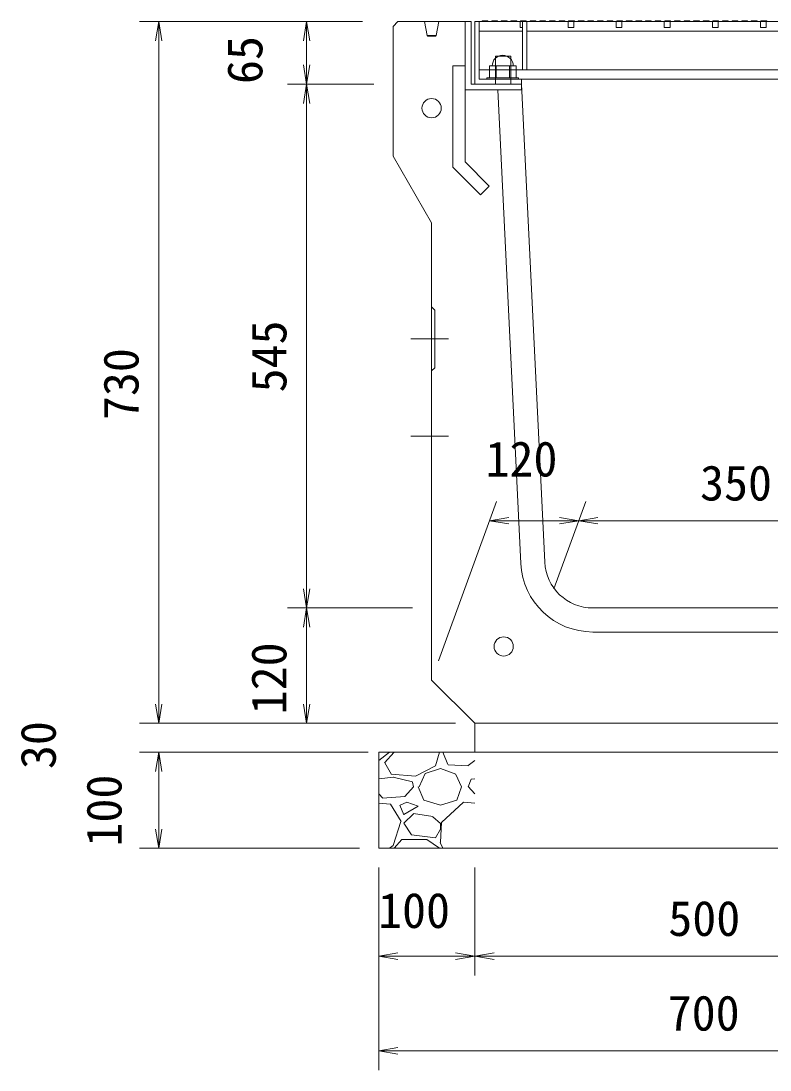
# Model space of a CAD drawing. Units: millimetres, scale not verified. Extents: x 0 to 84100, y 0 to 59400.
# Drawn here: x 9721 to 13616, y 10404 to 15860 of the extents above; entities that cross this region are included whole.
import ezdxf
from ezdxf.enums import TextEntityAlignment as Align

# ---------------------------------------------------------------- set-up
doc = ezdxf.new("R2010")
doc.units = ezdxf.units.MM
doc.header["$LTSCALE"] = 100
doc.linetypes.add('USER1', pattern=[4, 3, -1])
for name, color, linetype, lineweight in [('D-STR-DIM（寸法）', 7, 'Continuous', 18), ('D-STR-STR1（構造物）', 7, 'Continuous', 18), ('D-STR-STRn（構造物）', 7, 'Continuous', 18), ('D-STR（構造物外形線）', 1, 'Continuous', 18)]:
    doc.layers.add(name, color=color, linetype=linetype, lineweight=lineweight)
doc.styles.add('ＭＳ ゴシック', font='')
doc.styles.get('ＭＳ ゴシック').set_extended_font_data('MS Gothic')

msp = doc.modelspace()

# ---------------------------------------------------------------- linework, layer by layer
at = {"layer": 'D-STR-DIM（寸法）'}
for p, q in [((11491.6, 15857), (10337.8, 15857)), ((10421.2, 15757), (10437.8, 15857)), ((10437.8, 15857), (10454.5, 15757)), ((10437.8, 15857), (10437.8, 15757)), ((11496.6, 15857), (11106.7, 15857)), ((11190, 15757), (11206.7, 15857)), ((11206.7, 15857), (11223.4, 15757)), ((11206.7, 15857), (11206.7, 15757)), ((10437.8, 12307), (10437.8, 15757)), ((11206.7, 15632), (11206.7, 15757)), ((11206.7, 15532), (11190, 15632)), ((11223.4, 15632), (11206.7, 15532)), ((11206.7, 15532), (11206.7, 15632)), ((11496.6, 15532), (11106.7, 15532)), ((11556.4, 15532), (11106.7, 15532)), ((11190, 15432), (11206.7, 15532)), ((11206.7, 15532), (11223.4, 15432)), ((11206.7, 15532), (11206.7, 15432)), ((11206.7, 12907), (11206.7, 15432)), ((11892.8, 12532), (12194.5, 13360.9)), ((12492.8, 12907), (12658, 13360.9)), ((12492.8, 12907), (12658, 13360.9)), ((12158.1, 13260.9), (12258.1, 13277.5)), ((12258.1, 13244.2), (12158.1, 13260.9)), ((12158.1, 13260.9), (12258.1, 13260.9)), ((12258.1, 13260.9), (12521.6, 13260.9)), ((12521.6, 13277.5), (12621.6, 13260.9)), ((12621.6, 13260.9), (12521.6, 13244.2)), ((12621.6, 13260.9), (12521.6, 13260.9)), ((12621.6, 13260.9), (12721.6, 13277.5)), ((12721.6, 13244.2), (12621.6, 13260.9)), ((12621.6, 13260.9), (12721.6, 13260.9)), ((12721.6, 13260.9), (14271.6, 13260.9)), ((11206.7, 12807), (11190, 12907)), ((11223.4, 12907), (11206.7, 12807)), ((11206.7, 12807), (11206.7, 12907)), ((11756.4, 12807), (11106.7, 12807)), ((11496.6, 12807), (11106.7, 12807)), ((11190, 12707), (11206.7, 12807)), ((11206.7, 12807), (11223.4, 12707)), ((11206.7, 12807), (11206.7, 12707)), ((11206.7, 12307), (11206.7, 12707)), ((10437.8, 12307), (10437.8, 12407)), ((10437.8, 12207), (10421.2, 12307)), ((10437.8, 12207), (10421.2, 12307)), ((10454.5, 12307), (10437.8, 12207)), ((10437.8, 12207), (10437.8, 12307)), ((10454.5, 12307), (10437.8, 12207)), ((10437.8, 12207), (10437.8, 12307)), ((11206.7, 12207), (11190, 12307)), ((11223.4, 12307), (11206.7, 12207)), ((11206.7, 12207), (11206.7, 12307)), ((11981.4, 12207), (10337.8, 12207)), ((11491.6, 12207), (10337.8, 12207)), ((11496.6, 12207), (11106.7, 12207)), ((11481.4, 12057), (10337.8, 12057)), ((11526.4, 12057), (10337.8, 12057)), ((10421.2, 11957), (10437.8, 12057)), ((10421.2, 11957), (10437.8, 12057)), ((10437.8, 12057), (10454.5, 11957)), ((10437.8, 12057), (10437.8, 11957)), ((10437.8, 12057), (10454.5, 11957)), ((10437.8, 12057), (10437.8, 11957)), ((10437.8, 11957), (10437.8, 11857)), ((10437.8, 11957), (10437.8, 11657)), ((10437.8, 11557), (10421.2, 11657)), ((10454.5, 11657), (10437.8, 11557)), ((10437.8, 11557), (10437.8, 11657)), ((11481.4, 11557), (10337.8, 11557)), ((11581.4, 11457), (11581.4, 10403.5)), ((11581.4, 11457), (11581.4, 10895.9)), ((12081.4, 11457), (12081.4, 10895.9)), ((12081.4, 11457), (12081.4, 10895.9)), ((11581.4, 10995.9), (11681.4, 11012.5)), ((11681.4, 10979.2), (11581.4, 10995.9)), ((11581.4, 10995.9), (11681.4, 10995.9)), ((11981.4, 10995.9), (11681.4, 10995.9)), ((11981.4, 11012.5), (12081.4, 10995.9)), ((12081.4, 10995.9), (11981.4, 10979.2)), ((12081.4, 10995.9), (11981.4, 10995.9)), ((12081.4, 10995.9), (12181.4, 11012.5)), ((12181.4, 10979.2), (12081.4, 10995.9)), ((12081.4, 10995.9), (12181.4, 10995.9)), ((14481.4, 10995.9), (12181.4, 10995.9)), ((11581.4, 10503.5), (11681.4, 10520.2)), ((11681.4, 10486.8), (11581.4, 10503.5)), ((11581.4, 10503.5), (11681.4, 10503.5)), ((14981.4, 10503.5), (11681.4, 10503.5))]:
    msp.add_line(p, q, dxfattribs=at)
at = {"layer": 'D-STR-STR1（構造物）'}
for p, q in [((12103.9, 15857), (12081.4, 15857)), ((12081.4, 15857), (12081.4, 15532)), ((12103.9, 15607), (12103.9, 15857)), ((12103.9, 15857), (12103.9, 15557)), ((12103.9, 15857), (12328.9, 15857)), ((12118.9, 15860.5), (12118.9, 15857)), ((12148.9, 15860.5), (12118.9, 15860.5)), ((12148.9, 15857), (12148.9, 15860.5)), ((12168.9, 15860.5), (12168.9, 15857)), ((12198.9, 15860.5), (12168.9, 15860.5)), ((12198.9, 15857), (12198.9, 15860.5)), ((12218.9, 15860.5), (12218.9, 15857)), ((12248.9, 15860.5), (12218.9, 15860.5)), ((12248.9, 15857), (12248.9, 15860.5)), ((12268.9, 15860.5), (12268.9, 15857)), ((12298.9, 15860.5), (12268.9, 15860.5)), ((12298.9, 15857), (12298.9, 15860.5)), ((12316.4, 15827), (12316.4, 15857)), ((12316.4, 15857), (12328.9, 15857)), ((12328.9, 15827), (12316.4, 15827)), ((12318.9, 15860.5), (12318.9, 15857)), ((12348.9, 15860.5), (12318.9, 15860.5)), ((12328.9, 15857), (12328.9, 15607)), ((12351.4, 15857), (12328.9, 15857)), ((12328.9, 15857), (12328.9, 15607)), ((12328.9, 15857), (12346.4, 15857)), ((12328.9, 15857), (12351.4, 15857)), ((12348.9, 15857), (12348.9, 15860.5)), ((12351.4, 15857), (12351.4, 15607)), ((12351.4, 15607), (12351.4, 15857)), ((12351.4, 15857), (14311.4, 15857)), ((12368.9, 15860.5), (12368.9, 15857)), ((12398.9, 15860.5), (12368.9, 15860.5)), ((12398.9, 15857), (12398.9, 15860.5)), ((12418.9, 15860.5), (12418.9, 15857)), ((12448.9, 15860.5), (12418.9, 15860.5)), ((12448.9, 15857), (12448.9, 15860.5)), ((12468.9, 15860.5), (12468.9, 15857)), ((12498.9, 15860.5), (12468.9, 15860.5)), ((12498.9, 15857), (12498.9, 15860.5)), ((12518.9, 15860.5), (12518.9, 15857)), ((12548.9, 15860.5), (12518.9, 15860.5)), ((12548.9, 15857), (12548.9, 15860.5)), ((12566.4, 15827), (12566.4, 15857)), ((12566.4, 15857), (12596.4, 15857)), ((12596.4, 15827), (12566.4, 15827)), ((12568.9, 15860.5), (12568.9, 15857)), ((12598.9, 15860.5), (12568.9, 15860.5)), ((12596.4, 15857), (12596.4, 15827)), ((12598.9, 15857), (12598.9, 15860.5)), ((12618.9, 15860.5), (12618.9, 15857)), ((12648.9, 15860.5), (12618.9, 15860.5)), ((12648.9, 15857), (12648.9, 15860.5)), ((12668.9, 15860.5), (12668.9, 15857)), ((12698.9, 15860.5), (12668.9, 15860.5)), ((12698.9, 15857), (12698.9, 15860.5)), ((12718.9, 15860.5), (12718.9, 15857)), ((12748.9, 15860.5), (12718.9, 15860.5)), ((12748.9, 15857), (12748.9, 15860.5)), ((12768.9, 15860.5), (12768.9, 15857)), ((12798.9, 15860.5), (12768.9, 15860.5)), ((12798.9, 15857), (12798.9, 15860.5)), ((12816.4, 15827), (12816.4, 15857)), ((12816.4, 15857), (12846.4, 15857)), ((12846.4, 15827), (12816.4, 15827)), ((12818.9, 15860.5), (12818.9, 15857)), ((12848.9, 15860.5), (12818.9, 15860.5)), ((12846.4, 15857), (12846.4, 15827)), ((12848.9, 15857), (12848.9, 15860.5)), ((12868.9, 15860.5), (12868.9, 15857)), ((12898.9, 15860.5), (12868.9, 15860.5)), ((12898.9, 15857), (12898.9, 15860.5)), ((12918.9, 15860.5), (12918.9, 15857)), ((12948.9, 15860.5), (12918.9, 15860.5)), ((12948.9, 15857), (12948.9, 15860.5)), ((12968.9, 15860.5), (12968.9, 15857)), ((12998.9, 15860.5), (12968.9, 15860.5)), ((12998.9, 15857), (12998.9, 15860.5)), ((13018.9, 15860.5), (13018.9, 15857)), ((13048.9, 15860.5), (13018.9, 15860.5)), ((13048.9, 15857), (13048.9, 15860.5)), ((13066.4, 15827), (13066.4, 15857)), ((13066.4, 15857), (13096.4, 15857)), ((13096.4, 15827), (13066.4, 15827)), ((13068.9, 15860.5), (13068.9, 15857)), ((13098.9, 15860.5), (13068.9, 15860.5)), ((13096.4, 15857), (13096.4, 15827)), ((13098.9, 15857), (13098.9, 15860.5)), ((13118.9, 15860.5), (13118.9, 15857)), ((13148.9, 15860.5), (13118.9, 15860.5)), ((13148.9, 15857), (13148.9, 15860.5)), ((13168.9, 15860.5), (13168.9, 15857)), ((13198.9, 15860.5), (13168.9, 15860.5)), ((13198.9, 15857), (13198.9, 15860.5)), ((13218.9, 15860.5), (13218.9, 15857)), ((13248.9, 15860.5), (13218.9, 15860.5)), ((13248.9, 15857), (13248.9, 15860.5)), ((13268.9, 15860.5), (13268.9, 15857)), ((13298.9, 15860.5), (13268.9, 15860.5)), ((13298.9, 15857), (13298.9, 15860.5)), ((13316.4, 15827), (13316.4, 15857)), ((13316.4, 15857), (13346.4, 15857)), ((13346.4, 15827), (13316.4, 15827)), ((13318.9, 15860.5), (13318.9, 15857)), ((13348.9, 15860.5), (13318.9, 15860.5)), ((13346.4, 15857), (13346.4, 15827)), ((13348.9, 15857), (13348.9, 15860.5)), ((13368.9, 15860.5), (13368.9, 15857)), ((13398.9, 15860.5), (13368.9, 15860.5)), ((13398.9, 15857), (13398.9, 15860.5)), ((13418.9, 15860.5), (13418.9, 15857)), ((13448.9, 15860.5), (13418.9, 15860.5)), ((13448.9, 15857), (13448.9, 15860.5)), ((13468.9, 15860.5), (13468.9, 15857)), ((13498.9, 15860.5), (13468.9, 15860.5)), ((13498.9, 15857), (13498.9, 15860.5)), ((13518.9, 15860.5), (13518.9, 15857)), ((13548.9, 15860.5), (13518.9, 15860.5)), ((13548.9, 15857), (13548.9, 15860.5)), ((13566.4, 15827), (13566.4, 15857)), ((13566.4, 15857), (13596.4, 15857)), ((13596.4, 15827), (13566.4, 15827)), ((13568.9, 15860.5), (13568.9, 15857)), ((13598.9, 15860.5), (13568.9, 15860.5)), ((13596.4, 15857), (13596.4, 15827)), ((13598.9, 15857), (13598.9, 15860.5)), ((12103.9, 15807), (12328.9, 15807)), ((12351.4, 15807), (14311.4, 15807)), ((12295.7, 15627), (12157.1, 15627)), ((12157.1, 15627), (12157.1, 15564.5)), ((12191.8, 15564.5), (12191.8, 15627)), ((12261.1, 15564.5), (12261.1, 15627)), ((12295.7, 15564.5), (12295.7, 15627)), ((12081.4, 15557), (12081.4, 15532)), ((12103.9, 15607), (12328.9, 15607)), ((12103.9, 15557), (14558.9, 15557)), ((12308.9, 15564.5), (12143.9, 15564.5)), ((12143.9, 15564.5), (12143.9, 15557)), ((12143.9, 15557), (12226.4, 15557)), ((12157.1, 15564.5), (12295.7, 15564.5)), ((12226.4, 15557), (12308.9, 15557)), ((12308.9, 15557), (12308.9, 15564.5)), ((12323.9, 15532), (12323.9, 15557)), ((12328.9, 15607), (12351.4, 15607)), ((12328.9, 15607), (12351.4, 15607)), ((12351.4, 15607), (14311.4, 15607)), ((12081.4, 15532), (12323.9, 15532))]:
    msp.add_line(p, q, dxfattribs=at)
msp.add_arc((12226.4, 15627), 55, 0, 180, dxfattribs=at)
at = {"layer": 'D-STR-STRn（構造物）', "linetype": 'USER1'}
for p, q in [((11818.9, 15857), (11833.4, 15784.5)), ((11893.9, 15857), (11879.4, 15784.5)), ((11879.4, 15784.5), (11833.4, 15784.5)), ((11833.4, 15784.5), (11836.4, 15782)), ((11876.4, 15782), (11836.4, 15782)), ((11879.4, 15784.5), (11876.4, 15782))]:
    msp.add_line(p, q, dxfattribs=at)
at = {"layer": 'D-STR-STRn（構造物）'}
for p, q in [((11856.4, 14373), (11872.4, 14357)), ((11872.4, 14357), (11872.4, 14057)), ((11944.5, 14207), (11747.8, 14207)), ((11872.4, 14057), (11856.4, 14041)), ((11747.8, 13701), (11944.5, 13701)), ((12081.4, 12207), (12081.4, 12057)), ((12081.4, 12057), (11581.4, 12057)), ((11581.4, 12057), (11581.4, 11557)), ((11581.4, 12013.5), (11637.7, 12057)), ((11612.3, 12001.8), (11662, 12057)), ((11897.5, 12056.7), (11877.5, 11986.7)), ((11914.5, 12057), (11941.5, 11992.9)), ((12047.3, 11987.2), (12081.4, 12013.5)), ((15081.4, 12057), (12081.4, 12057)), ((11648.3, 11941.5), (11613.3, 12001.5)), ((11877.5, 11986.4), (11772.5, 11931.4)), ((11822.3, 11946.8), (11902.3, 11971.8)), ((11902.1, 11971.8), (11982.1, 11941.8)), ((11942, 11991.5), (12047, 11986.5)), ((11657.7, 11926.2), (11581.4, 11918.2)), ((11772, 11932.8), (11647, 11942.8)), ((11757.1, 11902.1), (11657.1, 11927.1)), ((11762.3, 11876.5), (11757.3, 11901.5)), ((11792.2, 11876.8), (11822.2, 11946.8)), ((11982.4, 11941.6), (12012.4, 11876.6)), ((12047.2, 11876.9), (12062.2, 11916.9)), ((12081.4, 11918.2), (12062.7, 11916.2)), ((11762.3, 11876.8), (11717.3, 11826.8)), ((11786.8, 11876.9), (11816.8, 11806.9)), ((11987.1, 11807), (12012.1, 11877)), ((12081.4, 11841), (12047.1, 11878.4)), ((11602.1, 11818.4), (11581.4, 11841)), ((11642.4, 11786.3), (11581.4, 11791.4)), ((11716.9, 11827.1), (11601.9, 11817.1)), ((11727.2, 11796.6), (11692.2, 11781.6)), ((11787.4, 11776.9), (11727.4, 11796.9)), ((11816.9, 11806.4), (11901.9, 11781.4)), ((11902.6, 11781.5), (11987.6, 11806.5)), ((12022.4, 11796.8), (11907.4, 11691.8)), ((12081.4, 11791.4), (12022.4, 11796.3)), ((11698.4, 11697.1), (11643.4, 11787.1)), ((11692.1, 11781.8), (11712.1, 11731.8)), ((11712.1, 11731.9), (11787.1, 11776.9)), ((11762.3, 11736.8), (11712.3, 11686.8)), ((11862.9, 11722.1), (11762.9, 11737.1)), ((11657.3, 11571.6), (11697.3, 11696.6)), ((11712.1, 11687), (11752.1, 11627)), ((11903.3, 11685.7), (11863.3, 11720.7)), ((11907.1, 11692), (11902.1, 11587)), ((11902.3, 11656.8), (11902.3, 11686.8)), ((11752.4, 11626.6), (11877.4, 11611.6)), ((11877.4, 11611.9), (11902.4, 11656.9)), ((11637.7, 11557), (11657.3, 11572.2)), ((11662, 11557), (11702.3, 11601.8)), ((11702.3, 11601.8), (11832.3, 11601.8)), ((11832.1, 11602.9), (11897.1, 11557.9)), ((11901.5, 11587.9), (11914.5, 11557)), ((11581.4, 11557), (15081.4, 11557))]:
    msp.add_line(p, q, dxfattribs=at)
for centre in [(11856.4, 15407), (12231.4, 12607)]:
    msp.add_circle(centre, 50, dxfattribs=at)
at = {"layer": 'D-STR（構造物外形線）'}
for p, q in [((11681.4, 15857), (11656.4, 15832)), ((11656.4, 15832), (11656.4, 15157)), ((12061.4, 15857), (11681.4, 15857)), ((12031.4, 15857), (12031.4, 15127)), ((12061.4, 15857), (12061.4, 15532)), ((12188.9, 15677), (12268.9, 15677)), ((12188.9, 15677), (12188.9, 15532)), ((12268.9, 15677), (12268.9, 15532)), ((11966.4, 15627), (11966.4, 15100.1)), ((12031.4, 15627), (11966.4, 15627)), ((12323.9, 15502), (12031.4, 15502)), ((12323.9, 15532), (12061.4, 15532)), ((12200.2, 15502), (12320, 13038.8)), ((12323.9, 15532), (12444.9, 13044.9)), ((12323.9, 15502), (12323.9, 15532)), ((11656.4, 15157), (11856.4, 14810.6)), ((12031.4, 15127), (12156.4, 15002)), ((11966.4, 15100.1), (12110.5, 14956)), ((12156.4, 15002), (12110.5, 14956)), ((11856.4, 14810.6), (11856.4, 12432)), ((12694.6, 12807), (13968.3, 12807)), ((12694.6, 12682), (13968.3, 12682)), ((12081.4, 12207), (11856.4, 12432)), ((12081.4, 12207), (14581.4, 12207))]:
    msp.add_line(p, q, dxfattribs=at)
for radius in [250, 375]:
    msp.add_arc((12694.6, 13057), radius, 182.7837, 270, dxfattribs=at)

# ---------------------------------------------------------------- texts
at = {"layer": 'D-STR-DIM（寸法）', "style": 'ＭＳ ゴシック'}
for s, p in [('65', (11031.7, 15532.7)), ('545', (11156.7, 13928.4)), ('730', (10387.8, 13784.5)), ('120', (11156.7, 12253.8)), ('30', (9957.5, 11968.9)), ('100', (10299.4, 11566.1))]:
    msp.add_text(s, height=183.3, rotation=90, dxfattribs=at).set_placement(p, align=Align.BOTTOM_LEFT)
for s, p in [('120', (12136.7, 13435.9)), ('350', (13252.3, 13310.9)), ('100', (11578.2, 11087.3)), ('500', (13087.1, 11045.9)), ('700', (13084, 10553.5))]:
    msp.add_text(s, height=183.3, dxfattribs=at).set_placement(p, align=Align.BOTTOM_LEFT)

doc.saveas('drawing.dxf')
